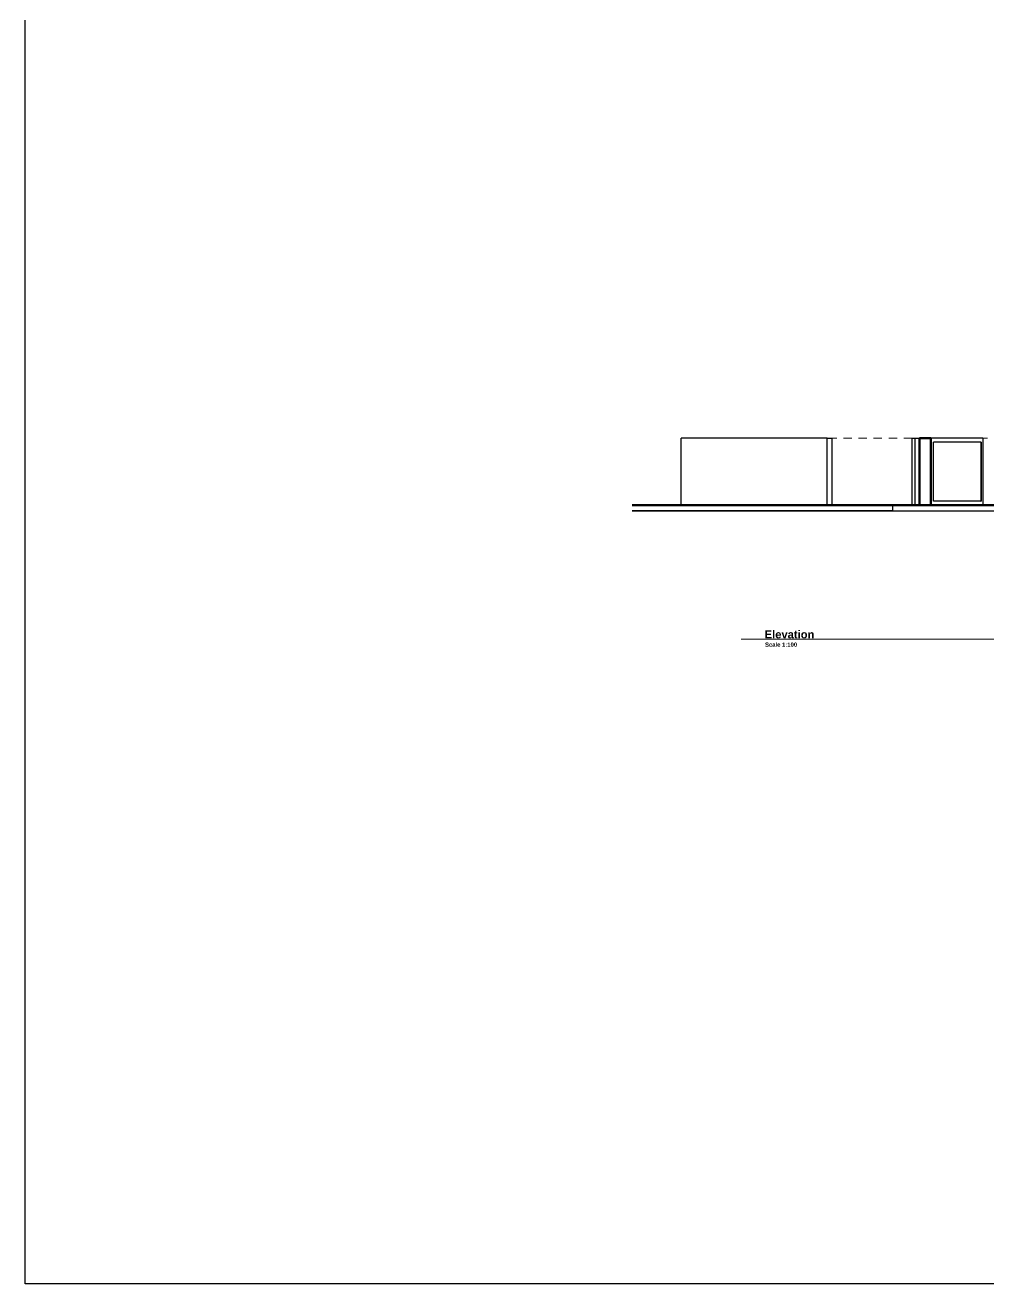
# Model space of a CAD drawing. Header units: metres. Extents: x 2164 to 2480, y 2851 to 3062.
# Drawn here: x 2369.7 to 2412.8, y 2851 to 2907.3 of the extents above; entities that cross this region are included whole.
import ezdxf

# ---------------------------------------------------------------- set-up
doc = ezdxf.new("R2010")
doc.units = ezdxf.units.M
doc.header["$MEASUREMENT"] = 0
doc.linetypes.add('JIS_02_0.7', pattern=[1.35, 0.75, -0.6])
doc.layers.get('0').update_dxf_attribs({"linetype": 'CONTINUOUS'})
doc.styles.add('Arial_B_3', font='arialbd.ttf', dxfattribs={"height": 2.5})

msp = doc.modelspace()

# ---------------------------------------------------------------- linework, layer by layer
for p, q in [((2399.02939, 2888.81265), (2399.02964, 2888.81265)), ((2399.02939, 2885.81265), (2399.02939, 2888.81265)), ((2399.02964, 2885.81265), (2399.02964, 2888.81265)), ((2405.56963, 2888.81265), (2399.02964, 2888.81265)), ((2405.56963, 2885.81265), (2405.56963, 2888.81265)), ((2405.56963, 2888.81265), (2405.76956, 2888.81265)), ((2405.76956, 2888.81265), (2405.76956, 2885.81265)), ((2409.37217, 2888.81265), (2409.4992, 2888.81265)), ((2409.37217, 2885.81265), (2409.37217, 2888.81265)), ((2409.4992, 2885.81265), (2409.4992, 2888.81265)), ((2409.4992, 2888.81265), (2409.69913, 2888.81265)), ((2410.20164, 2888.81265), (2410.20027, 2888.81265)), ((2410.20164, 2888.81265), (2410.22143, 2888.81265)), ((2410.20164, 2888.62854), (2410.20164, 2888.81265)), ((2412.53035, 2888.81267), (2410.22143, 2888.81265)), ((2410.22143, 2888.62854), (2410.22143, 2888.81265)), ((2412.53181, 2888.81265), (2412.53035, 2888.81267)), ((2412.53035, 2888.81267), (2412.53038, 2885.81372)), ((2412.53181, 2888.81265), (2412.53184, 2885.81372)), ((2410.20027, 2888.62854), (2410.20164, 2888.62854)), ((2410.20027, 2888.47169), (2410.20027, 2888.4635)), ((2410.20164, 2888.47169), (2410.20027, 2888.47169)), ((2410.20164, 2888.4635), (2410.20027, 2888.4635)), ((2410.20027, 2888.4635), (2410.20027, 2888.30665)), ((2410.20027, 2888.30665), (2410.20164, 2888.30665)), ((2410.20027, 2888.30665), (2410.20027, 2886.33065)), ((2410.20318, 2888.62854), (2410.20164, 2888.62854)), ((2410.20164, 2888.4635), (2410.20164, 2888.47169)), ((2410.20318, 2888.47169), (2410.20164, 2888.47169)), ((2410.20317, 2888.4635), (2410.20164, 2888.4635)), ((2410.20167, 2886.33065), (2410.20164, 2888.30665)), ((2410.20317, 2888.30665), (2410.20164, 2888.30665)), ((2410.20317, 2888.4635), (2410.20317, 2888.30665)), ((2410.20318, 2888.62854), (2410.20318, 2888.47169)), ((2410.20318, 2888.62854), (2410.22143, 2888.62854)), ((2410.22146, 2885.8137), (2410.22143, 2888.62854)), ((2412.43613, 2888.62855), (2410.31779, 2888.62854)), ((2410.31782, 2885.99782), (2410.31779, 2888.62854)), ((2412.43613, 2888.62855), (2412.43433, 2885.99784)), ((2412.45486, 2888.62855), (2412.43613, 2888.62855)), ((2412.45486, 2888.62855), (2412.45489, 2885.99784)), ((2410.20167, 2886.33065), (2410.20027, 2886.33065)), ((2410.20027, 2886.33065), (2410.20027, 2886.1738)), ((2410.20027, 2886.1738), (2410.20167, 2886.1738)), ((2410.20027, 2886.1738), (2410.20027, 2886.1656)), ((2410.20027, 2886.1656), (2410.20027, 2886.00876)), ((2410.20167, 2886.1656), (2410.20027, 2886.1656)), ((2410.20027, 2886.00876), (2410.20027, 2885.81265)), ((2410.20027, 2886.00876), (2410.20167, 2886.00876)), ((2410.20319, 2886.33065), (2410.20167, 2886.33065)), ((2410.20167, 2886.1656), (2410.20167, 2886.1738)), ((2410.20319, 2886.1738), (2410.20167, 2886.1738)), ((2410.2032, 2886.1656), (2410.20167, 2886.1656)), ((2410.20167, 2885.8137), (2410.20167, 2886.00876)), ((2410.2032, 2886.00876), (2410.20167, 2886.00876)), ((2410.20319, 2886.1738), (2410.20319, 2886.33065)), ((2410.2032, 2886.00876), (2410.2032, 2886.1656)), ((2412.43433, 2885.99784), (2410.31782, 2885.99782)), ((2412.43433, 2885.99784), (2412.44114, 2885.99784)), ((2412.44114, 2885.99784), (2412.45489, 2885.99784)), ((2408.50557, 2885.56265), (2396.83787, 2885.56265)), ((2396.83787, 2885.55265), (2417.24294, 2885.55265)), ((2399.02939, 2885.81265), (2399.02964, 2885.81265)), ((2399.02964, 2885.81265), (2405.56963, 2885.81265)), ((2405.56963, 2885.81265), (2405.76956, 2885.81265)), ((2405.76956, 2885.81265), (2408.50557, 2885.81265)), ((2408.50557, 2885.56265), (2408.50557, 2885.81265)), ((2408.50557, 2885.81265), (2409.37217, 2885.81265)), ((2408.50557, 2885.56265), (2413.08852, 2885.56265)), ((2409.37217, 2885.81265), (2409.4992, 2885.81265)), ((2409.4992, 2885.81265), (2409.69913, 2885.81265)), ((2409.69913, 2885.81265), (2410.20027, 2885.81265)), ((2410.20027, 2885.81265), (2412.45822, 2885.81265)), ((2410.20167, 2885.8137), (2410.22146, 2885.8137)), ((2412.45822, 2885.81368), (2410.22146, 2885.8137)), ((2412.47783, 2885.81368), (2412.45822, 2885.81368)), ((2412.45822, 2885.81368), (2412.45822, 2885.81265)), ((2412.45822, 2885.81265), (2412.47783, 2885.81265)), ((2412.47783, 2885.81368), (2412.47783, 2885.81265)), ((2412.51572, 2885.81368), (2412.47783, 2885.81368)), ((2412.47783, 2885.81265), (2412.53317, 2885.81265)), ((2412.53038, 2885.81372), (2412.51572, 2885.81368)), ((2412.53184, 2885.81372), (2412.53038, 2885.81372)), ((2412.53317, 2885.81368), (2412.53184, 2885.81372)), ((2412.53463, 2885.81368), (2412.53317, 2885.81368)), ((2412.53317, 2885.81368), (2412.53317, 2885.81265)), ((2412.53317, 2885.81265), (2412.53463, 2885.81265)), ((2412.53463, 2885.81368), (2412.53463, 2885.81265)), ((2412.53463, 2885.81265), (2413.05734, 2885.81265))]:
    msp.add_line(p, q)
at = {"color": 251, "linetype": 'JIS_02_0.7', "lineweight": 9, "ltscale": 0.5, "true_color": 0x636466}
msp.add_line((2446.49154, 2888.81265), (2403.47133, 2888.81265), dxfattribs=at)
at = {"lineweight": 60}
for p, q in [((2409.69913, 2888.81265), (2409.69913, 2885.81265)), ((2410.20027, 2888.81265), (2409.69913, 2888.81265)), ((2410.20027, 2888.81265), (2410.20027, 2888.62854)), ((2410.20027, 2888.62854), (2410.20027, 2885.81265)), ((2396.83787, 2885.81265), (2446.49154, 2885.81265))]:
    msp.add_line(p, q, dxfattribs=at)
at = {"color": 18, "lineweight": 5, "true_color": 0x000000}
msp.add_line((2401.72325, 2879.81406), (2438.94686, 2879.81406), dxfattribs=at)
at = {"color": 18, "true_color": 0x000000}
msp.add_lwpolyline([(2369.68699, 2966.88308), (2480.03456, 2966.88308), (2480.03456, 2850.96859), (2369.68699, 2850.96859)], close=True, dxfattribs=at)

# ---------------------------------------------------------------- texts
at = {"color": 18, "lineweight": 5, "true_color": 0x000000, "attachment_point": 9, "style": 'Arial_B_3'}
for s, insert, char_height, width in [('\\pxql;Elevation ', (2408.44223, 2879.8463), 0.3581588, 5.6737171), ('\\pxql;Scale 1:100', (2405.77004, 2879.47533), 0.1884122, 2.9847029)]:
    msp.add_mtext(s, dxfattribs=dict(at, insert=insert, char_height=char_height, width=width))

doc.saveas('drawing.dxf')
